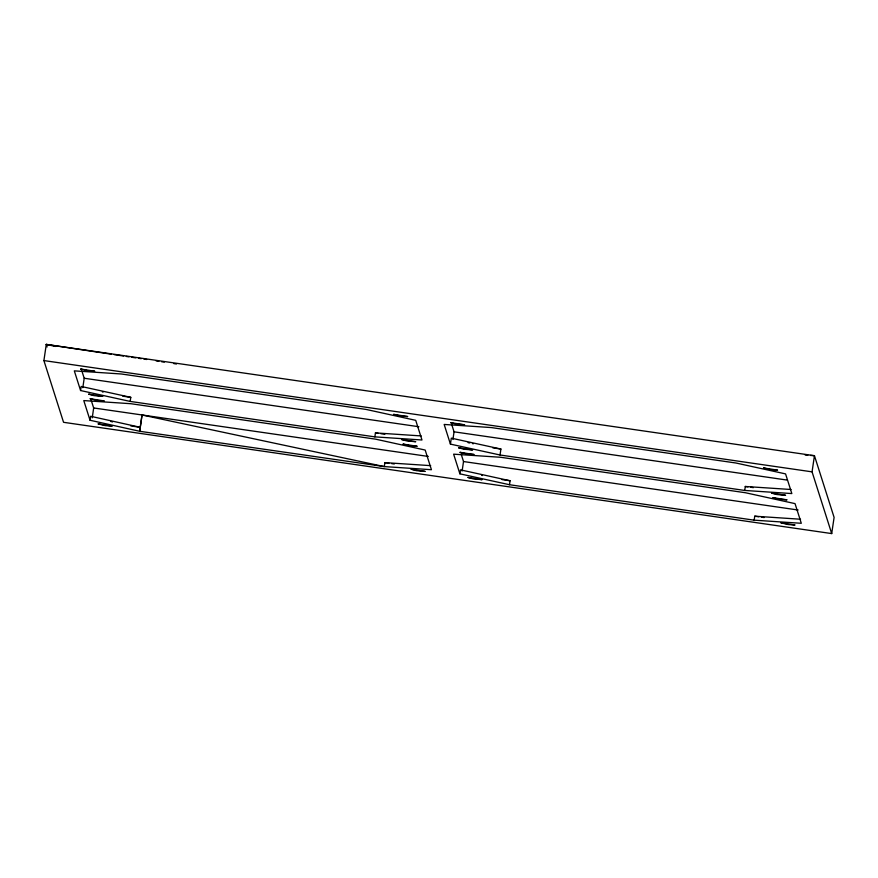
<?xml version="1.0" encoding="UTF-8"?>
<svg xmlns="http://www.w3.org/2000/svg" width="878" height="878" viewBox="0 0 878 878"><rect width="100%" height="100%" fill="white"/><g stroke="black" fill="none" stroke-linecap="round" stroke-linejoin="round"><path stroke-width="1.32" d="M92.256 417.84L93.661 407.963L91.246 400.412M142.027 414.976L139.69 431.285L384.312 466.591L431.438 469.708L425.182 450.052L375.575 439.154L130.91 403.715L83.783 400.587L90.039 420.255L139.69 431.285L142.027 414.976L384.312 466.591L384.904 462.618L430.681 465.647M43.9 360.573L46.282 344.417L814.444 455.693L834.1 517.405L831.707 533.583L63.556 422.307L43.9 360.573L812.062 471.848L831.707 533.583M80.578 390.534L81.182 386.452L130.778 397.339L130.174 401.422L374.851 436.871L421.978 439.988L415.722 420.332L366.115 409.433L121.438 373.995L74.312 370.867L80.578 390.534L130.174 401.422M82.817 387.648L84.2 378.242L81.775 370.659M90.039 420.255L90.621 416.282L140.271 427.312L130.866 425.951M374.851 436.871L375.433 432.898L421.22 435.927M450.425 444.114L451.314 438.155L500.91 449.042L500.032 455.002L744.709 490.451L791.835 493.568L785.569 473.9L735.973 463.013L491.296 427.564L444.169 424.447L450.425 444.114L500.032 455.002M452.927 439.483L454.058 431.822L451.643 424.25M459.896 473.835L460.478 469.862L510.085 480.749L509.492 484.722L754.169 520.171L801.296 523.288L795.04 503.621L745.433 492.734L500.756 457.284L453.63 454.167L459.896 473.835L509.492 484.722M462.113 471.036L463.518 461.543L461.104 453.97M744.709 490.451L745.29 486.478L791.078 489.507M754.169 520.171L754.751 516.198L800.538 519.227M812.062 471.848L814.444 455.693L810.482 455.43M805.203 455.078L807.848 455.254M84.2 378.242L418.883 426.73M454.058 431.822L787.401 480.112M492.854 447.879L500.91 449.042M122.722 396.176L130.778 397.339M375.433 432.898L378.122 433.282M380.811 433.677L384.838 434.259M745.29 486.478L747.979 486.862M750.668 487.246L753.357 487.641M93.661 407.963L428.288 456.439M463.518 461.543L798.146 510.019M384.904 462.618L388.932 463.2M391.621 463.595L394.31 463.979M502.018 479.586L510.085 480.749M754.751 516.198L758.79 516.78M761.467 517.164L764.156 517.559M47.105 346.986L46.282 344.417L111.396 354.207M114.107 354.613L123.6 356.04M126.311 356.446L129.022 356.863M131.744 357.269L135.805 357.873M138.526 358.29L141.237 358.696M143.948 359.102L146.659 359.508M156.152 360.935L158.863 361.341M161.585 361.747L164.296 362.164M173.789 363.591L176.5 363.997M468.073 442.666L469.807 442.973M46.282 344.417L55.566 346.459M110.628 421.407L112.549 421.934M472.474 443.566L473.231 443.807M481.649 475.272L482.406 475.514M102.342 391.862L103.099 392.104M80.754 369.045L87.844 370.757L94.78 371.218L80.754 369.045M88.755 394.189L94.012 395.627L102.792 396.362L88.755 394.189M90.215 398.766L97.315 400.478L104.241 400.939L90.215 398.766M98.215 423.92L105.316 425.632L112.252 426.093L98.215 423.92M393.706 414.383L400.807 416.095L407.732 416.556L393.706 414.383M401.707 439.527L406.964 440.954L415.744 441.7L401.707 439.527M403.167 444.103L410.267 445.815L417.193 446.276L403.167 444.103M450.601 422.625L455.858 424.052L464.638 424.798L450.601 422.625M411.178 469.247L416.424 470.674L425.204 471.42L411.178 469.247M458.612 447.769L463.858 449.196L472.638 449.942L458.612 447.769M460.072 452.346L467.162 454.058L474.098 454.519L460.072 452.346M468.073 477.489L473.33 478.916L482.099 479.662L468.073 477.489M763.553 467.952L770.654 469.675L777.59 470.125L763.553 467.952M771.564 493.107L776.81 494.534L785.59 495.28L771.564 493.107M773.024 497.672L778.27 499.11L787.05 499.845L773.024 497.672M781.025 522.827L788.126 524.539L795.062 525L781.025 522.827"/></g></svg>
